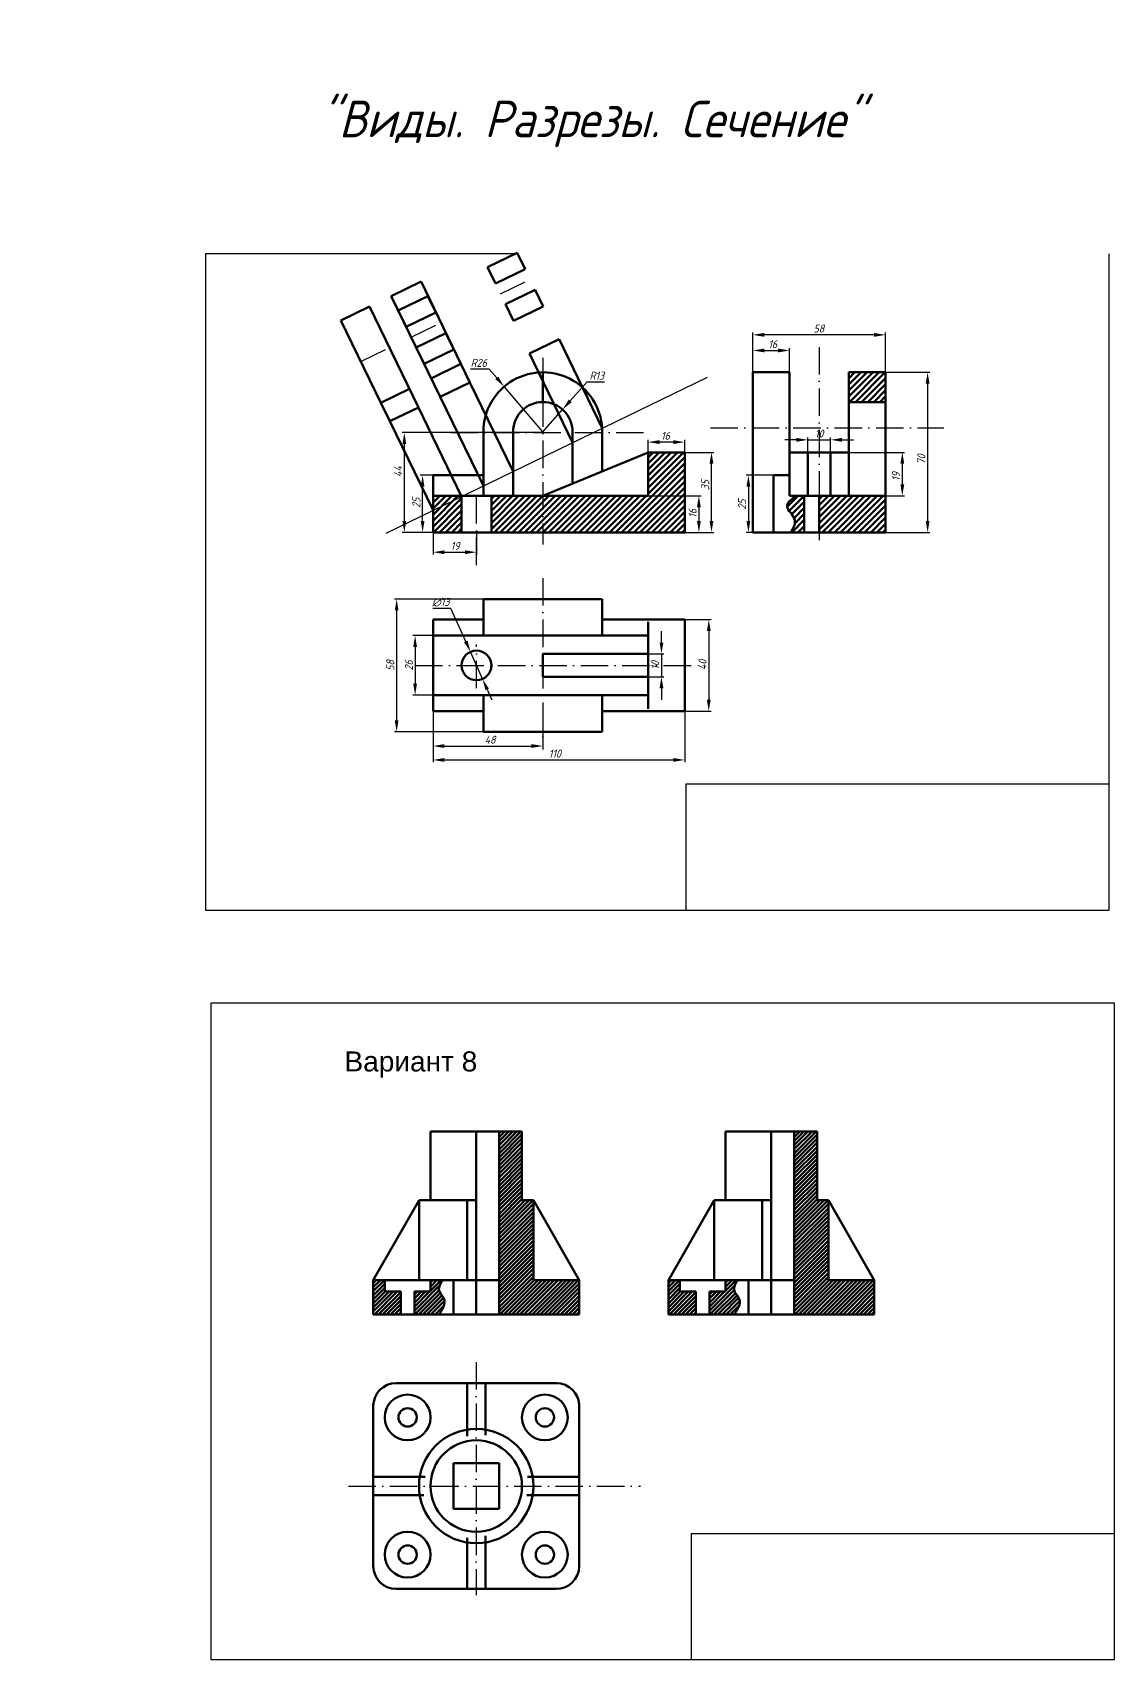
# Model space of a CAD drawing. Header units: millimetres. Extents: x 39 to 2970, y -284 to 427.
# Drawn here: x 2052 to 2524, y -284 to 427 of the extents above; entities that cross this region are included whole.
import ezdxf

# ---------------------------------------------------------------- set-up
doc = ezdxf.new("R2010")
doc.units = ezdxf.units.MM
doc.header["$MEASUREMENT"] = 0
doc.linetypes.add('ACAD_ISO10W100', pattern=[18, 12, -3, 0, -3])
for name, color, linetype, lineweight in [('Осевые', 4, 'ACAD_ISO10W100', 30), ('основной', 7, 'Continuous', 90), ('Основные', 7, 'Continuous', 80), ('Тонкие', 1, 'Continuous', 30)]:
    doc.layers.add(name, color=color, linetype=linetype, lineweight=lineweight)
doc.styles.add('GOST', font='isocpeur.ttf', dxfattribs={"width": 0.9, "oblique": 15})
doc.styles.get("Standard").update_dxf_attribs({"font": 'arial.ttf'})
doc.dimstyles.new('GOST', dxfattribs={"dimtxt": 3.5, "dimasz": 5, "dimexe": 1, "dimexo": 0, "dimgap": 1, "dimtad": 1, "dimtoh": 1, "dimdec": 0, "dimzin": 0, "dimdsep": 46, "dimtxsty": 'GOST', "dimcen": 0, "dimclrd": 256, "dimclre": 256, "dimclrt": 256, "dimadec": 0, "dimazin": 0, "dimtfac": 1, "dimtdec": 0, "dimtmove": 0, "dimatfit": 0, "dimfxl": 1, "dimtolj": 1, "dimtzin": 0, "dimlwd": -1, "dimlwe": -1, "dimarcsym": 0})
pattern_1 = [(45, (66.4964, 0), (-1.3258252, 1.3258252), [])]

# ---------------------------------------------------------------- blocks, each defined once
blk = doc.blocks.new('*D44')
at = {"layer": 'Defpoints', "color": 0, "transparency": 16777216}
for p in [(2222.04, 233.89), (2226.59, 233.89), (2226.59, 208.89)]:
    blk.add_point(p, dxfattribs=at)
at = {"layer": 'Тонкие', "transparency": 16777216}
for p, q in [((2226.59, 233.89), (2221.04, 233.89)), ((2222.04, 213.89), (2222.04, 228.89)), ((2226.59, 208.89), (2221.04, 208.89))]:
    blk.add_line(p, q, dxfattribs=at)
for points in [[(2221.21, 228.89), (2222.87, 228.89), (2222.04, 233.89)], [(2221.21, 213.89), (2222.87, 213.89), (2222.04, 208.89)]]:
    blk.add_solid(points, dxfattribs=at)
at = {"layer": 'Тонкие', "transparency": 16777216, "insert": (2219.29, 221.85), "char_height": 3.5, "attachment_point": 5, "rotation": 90, "style": 'GOST'}
blk.add_mtext('\\A1;25', dxfattribs=at)
blk = doc.blocks.new('*D45')
at = {"layer": 'Defpoints', "color": 0, "transparency": 16777216}
for p in [(2274.59, 252.58), (2214.05, 208.89), (2274.59, 208.89)]:
    blk.add_point(p, dxfattribs=at)
at = {"layer": 'Тонкие', "transparency": 16777216}
for p, q in [((2274.59, 252.58), (2213.05, 252.58)), ((2214.05, 247.58), (2214.05, 213.89)), ((2274.59, 208.89), (2213.05, 208.89))]:
    blk.add_line(p, q, dxfattribs=at)
for points in [[(2213.22, 247.58), (2214.89, 247.58), (2214.05, 252.58)], [(2213.22, 213.89), (2214.89, 213.89), (2214.05, 208.89)]]:
    blk.add_solid(points, dxfattribs=at)
at = {"layer": 'Тонкие', "transparency": 16777216, "insert": (2211.3, 235.47), "char_height": 3.5, "attachment_point": 5, "rotation": 90, "style": 'GOST'}
blk.add_mtext('\\A1;44', dxfattribs=at)
blk = doc.blocks.new('*D46')
at = {"layer": 'Defpoints', "color": 0, "transparency": 16777216}
for p in [(2226.59, 208.89), (2245.59, 208.89), (2245.59, 200.23)]:
    blk.add_point(p, dxfattribs=at)
at = {"layer": 'Тонкие', "transparency": 16777216}
for p, q in [((2226.59, 208.89), (2226.59, 199.23)), ((2245.59, 208.89), (2245.59, 199.23)), ((2231.59, 200.23), (2240.59, 200.23))]:
    blk.add_line(p, q, dxfattribs=at)
for points in [[(2231.59, 201.06), (2231.59, 199.4), (2226.59, 200.23)], [(2240.59, 201.06), (2240.59, 199.4), (2245.59, 200.23)]]:
    blk.add_solid(points, dxfattribs=at)
at = {"layer": 'Тонкие', "transparency": 16777216, "insert": (2236.26, 202.98), "char_height": 3.5, "attachment_point": 5, "style": 'GOST'}
blk.add_mtext('\\A1;19', dxfattribs=at)
blk = doc.blocks.new('*D47')
at = {"layer": 'Defpoints', "color": 0, "transparency": 16777216}
for p in [(2320.59, 224.89), (2320.59, 208.89), (2342.8, 208.89)]:
    blk.add_point(p, dxfattribs=at)
at = {"layer": 'Тонкие', "transparency": 16777216}
for p, q in [((2320.59, 224.89), (2343.8, 224.89)), ((2342.8, 219.89), (2342.8, 213.89)), ((2320.59, 208.89), (2343.8, 208.89))]:
    blk.add_line(p, q, dxfattribs=at)
for points in [[(2341.97, 219.89), (2343.63, 219.89), (2342.8, 224.89)], [(2341.97, 213.89), (2343.63, 213.89), (2342.8, 208.89)]]:
    blk.add_solid(points, dxfattribs=at)
at = {"layer": 'Тонкие', "transparency": 16777216, "insert": (2340.05, 217.17), "char_height": 3.5, "attachment_point": 5, "rotation": 90, "style": 'GOST'}
blk.add_mtext('\\A1;16', dxfattribs=at)
blk = doc.blocks.new('*D48')
at = {"layer": 'Defpoints', "color": 0, "transparency": 16777216}
for p in [(2336.59, 243.89), (2348.32, 243.89), (2336.59, 208.89)]:
    blk.add_point(p, dxfattribs=at)
at = {"layer": 'Тонкие', "transparency": 16777216}
for p, q in [((2336.59, 243.89), (2349.32, 243.89)), ((2348.32, 213.89), (2348.32, 238.89)), ((2336.59, 208.89), (2349.32, 208.89))]:
    blk.add_line(p, q, dxfattribs=at)
for points in [[(2347.49, 238.89), (2349.16, 238.89), (2348.32, 243.89)], [(2347.49, 213.89), (2349.16, 213.89), (2348.32, 208.89)]]:
    blk.add_solid(points, dxfattribs=at)
at = {"layer": 'Тонкие', "transparency": 16777216, "insert": (2345.57, 229.6), "char_height": 3.5, "attachment_point": 5, "rotation": 90, "style": 'GOST'}
blk.add_mtext('\\A1;35', dxfattribs=at)
blk = doc.blocks.new('*D49')
at = {"layer": 'Defpoints', "color": 0, "transparency": 16777216}
for p in [(2320.59, 248.37), (2320.59, 243.89), (2336.59, 243.89)]:
    blk.add_point(p, dxfattribs=at)
at = {"layer": 'Тонкие', "transparency": 16777216}
for p, q in [((2320.59, 243.89), (2320.59, 249.37)), ((2336.59, 243.89), (2336.59, 249.37)), ((2331.59, 248.37), (2325.59, 248.37))]:
    blk.add_line(p, q, dxfattribs=at)
for points in [[(2325.59, 249.2), (2325.59, 247.53), (2320.59, 248.37)], [(2331.59, 249.2), (2331.59, 247.53), (2336.59, 248.37)]]:
    blk.add_solid(points, dxfattribs=at)
at = {"layer": 'Тонкие', "transparency": 16777216, "insert": (2328.17, 251.12), "char_height": 3.5, "attachment_point": 5, "style": 'GOST'}
blk.add_mtext('\\A1;16', dxfattribs=at)
blk = doc.blocks.new('*D50')
at = {"layer": 'Defpoints', "color": 0, "transparency": 16777216}
for p in [(2257.69, 272.66), (2274.59, 252.89)]:
    blk.add_point(p, dxfattribs=at)
at = {"layer": 'Тонкие', "transparency": 16777216}
for p, q in [((2251.19, 280.26), (2242.95, 280.26)), ((2254.44, 276.46), (2251.19, 280.26)), ((2274.59, 252.89), (2257.69, 272.66))]:
    blk.add_line(p, q, dxfattribs=at)
blk.add_solid([(2255.08, 277), (2253.81, 275.91), (2257.69, 272.66)], dxfattribs=at)
at = {"layer": 'Тонкие', "transparency": 16777216, "insert": (2246.57, 283.01), "char_height": 3.5, "attachment_point": 5, "style": 'GOST'}
blk.add_mtext('\\A1;R26', dxfattribs=at)
blk = doc.blocks.new('*D51')
at = {"layer": 'Defpoints', "color": 0, "transparency": 16777216}
for p in [(2283.22, 262.62), (2274.59, 252.89)]:
    blk.add_point(p, dxfattribs=at)
at = {"layer": 'Тонкие', "transparency": 16777216}
for p, q in [((2286.53, 266.36), (2293.91, 274.67)), ((2293.91, 274.67), (2301.51, 274.67)), ((2274.59, 252.89), (2283.22, 262.62))]:
    blk.add_line(p, q, dxfattribs=at)
blk.add_solid([(2285.91, 266.91), (2287.16, 265.81), (2283.22, 262.62)], dxfattribs=at)
at = {"layer": 'Тонкие', "transparency": 16777216, "insert": (2298.21, 277.42), "char_height": 3.5, "attachment_point": 5, "style": 'GOST'}
blk.add_mtext('\\A1;R13', dxfattribs=at)
blk = doc.blocks.new('*D52')
at = {"layer": 'Defpoints', "color": 0, "transparency": 16777216}
for p in [(2242.93, 156.68), (2248.24, 144.82)]:
    blk.add_point(p, dxfattribs=at)
at = {"layer": 'Тонкие', "transparency": 16777216}
for p, q in [((2234.45, 175.64), (2226.52, 175.64)), ((2240.89, 161.25), (2234.45, 175.64)), ((2248.24, 144.82), (2242.93, 156.68)), ((2250.29, 140.25), (2252.33, 135.69))]:
    blk.add_line(p, q, dxfattribs=at)
for points in [[(2241.65, 161.59), (2240.13, 160.91), (2242.93, 156.68)], [(2251.05, 140.59), (2249.53, 139.91), (2248.24, 144.82)]]:
    blk.add_solid(points, dxfattribs=at)
at = {"layer": 'Тонкие', "transparency": 16777216, "insert": (2229.99, 178.39), "char_height": 3.5, "attachment_point": 5, "style": 'GOST'}
blk.add_mtext('\\A1;∅13', dxfattribs=at)
blk = doc.blocks.new('*D53')
at = {"layer": 'Defpoints', "color": 0, "transparency": 16777216}
for p in [(2226.59, 163.75), (2218.77, 137.75), (2226.59, 137.75)]:
    blk.add_point(p, dxfattribs=at)
at = {"layer": 'Тонкие', "transparency": 16777216}
for p, q in [((2226.59, 163.75), (2217.77, 163.75)), ((2218.77, 158.75), (2218.77, 142.75)), ((2226.59, 137.75), (2217.77, 137.75))]:
    blk.add_line(p, q, dxfattribs=at)
for points in [[(2217.93, 158.75), (2219.6, 158.75), (2218.77, 163.75)], [(2217.93, 142.75), (2219.6, 142.75), (2218.77, 137.75)]]:
    blk.add_solid(points, dxfattribs=at)
at = {"layer": 'Тонкие', "transparency": 16777216, "insert": (2216.02, 150.75), "char_height": 3.5, "attachment_point": 5, "rotation": 90, "style": 'GOST'}
blk.add_mtext('\\A1;26', dxfattribs=at)
blk = doc.blocks.new('*D54')
at = {"layer": 'Defpoints', "color": 0, "transparency": 16777216}
for p in [(2249.25, 179.75), (2210.69, 121.75), (2248.59, 121.75)]:
    blk.add_point(p, dxfattribs=at)
at = {"layer": 'Тонкие', "transparency": 16777216}
for p, q in [((2249.25, 179.75), (2209.69, 179.75)), ((2210.69, 174.75), (2210.69, 126.75)), ((2248.59, 121.75), (2209.69, 121.75))]:
    blk.add_line(p, q, dxfattribs=at)
for points in [[(2209.86, 174.75), (2211.52, 174.75), (2210.69, 179.75)], [(2209.86, 126.75), (2211.52, 126.75), (2210.69, 121.75)]]:
    blk.add_solid(points, dxfattribs=at)
at = {"layer": 'Тонкие', "transparency": 16777216, "insert": (2207.94, 150.68), "char_height": 3.5, "attachment_point": 5, "rotation": 90, "style": 'GOST'}
blk.add_mtext('\\A1;58', dxfattribs=at)
blk = doc.blocks.new('*D55')
at = {"layer": 'Defpoints', "color": 0, "transparency": 16777216}
for p in [(2226.59, 130.75), (2274.59, 130.75), (2274.59, 115.48)]:
    blk.add_point(p, dxfattribs=at)
at = {"layer": 'Тонкие', "transparency": 16777216}
for p, q in [((2226.59, 130.75), (2226.59, 114.48)), ((2274.59, 130.75), (2274.59, 114.48)), ((2231.59, 115.48), (2269.59, 115.48))]:
    blk.add_line(p, q, dxfattribs=at)
for points in [[(2231.59, 116.31), (2231.59, 114.64), (2226.59, 115.48)], [(2269.59, 116.31), (2269.59, 114.64), (2274.59, 115.48)]]:
    blk.add_solid(points, dxfattribs=at)
at = {"layer": 'Тонкие', "transparency": 16777216, "insert": (2251.54, 118.23), "char_height": 3.5, "attachment_point": 5, "style": 'GOST'}
blk.add_mtext('\\A1;48', dxfattribs=at)
blk = doc.blocks.new('*D56')
at = {"layer": 'Defpoints', "color": 0, "transparency": 16777216}
for p in [(2226.59, 137.75), (2336.59, 137.75), (2336.59, 109.39)]:
    blk.add_point(p, dxfattribs=at)
at = {"layer": 'Тонкие', "transparency": 16777216}
for p, q in [((2226.59, 137.75), (2226.59, 108.39)), ((2336.59, 137.75), (2336.59, 108.39)), ((2231.59, 109.39), (2331.59, 109.39))]:
    blk.add_line(p, q, dxfattribs=at)
for points in [[(2231.59, 110.23), (2231.59, 108.56), (2226.59, 109.39)], [(2331.59, 110.23), (2331.59, 108.56), (2336.59, 109.39)]]:
    blk.add_solid(points, dxfattribs=at)
at = {"layer": 'Тонкие', "transparency": 16777216, "insert": (2279.84, 112.14), "char_height": 3.5, "attachment_point": 5, "style": 'GOST'}
blk.add_mtext('\\A1;110', dxfattribs=at)
blk = doc.blocks.new('*D57')
at = {"layer": 'Defpoints', "color": 0, "transparency": 16777216}
for p in [(2320.59, 155.75), (2320.59, 145.75), (2326.45, 145.75)]:
    blk.add_point(p, dxfattribs=at)
at = {"layer": 'Тонкие', "transparency": 16777216}
for p, q in [((2326.45, 160.75), (2326.45, 165.75)), ((2320.59, 155.75), (2327.45, 155.75)), ((2326.45, 155.75), (2326.45, 145.75)), ((2320.59, 145.75), (2327.45, 145.75)), ((2326.45, 140.75), (2326.45, 135.75))]:
    blk.add_line(p, q, dxfattribs=at)
for points in [[(2325.62, 160.75), (2327.29, 160.75), (2326.45, 155.75)], [(2325.62, 140.75), (2327.29, 140.75), (2326.45, 145.75)]]:
    blk.add_solid(points, dxfattribs=at)
at = {"layer": 'Тонкие', "transparency": 16777216, "insert": (2323.7, 150.75), "char_height": 3.5, "attachment_point": 5, "rotation": 90, "style": 'GOST'}
blk.add_mtext('\\A1;10', dxfattribs=at)
blk = doc.blocks.new('*D58')
at = {"layer": 'Defpoints', "color": 0, "transparency": 16777216}
for p in [(2336.59, 170.75), (2336.59, 130.75), (2347.12, 130.75)]:
    blk.add_point(p, dxfattribs=at)
at = {"layer": 'Тонкие', "transparency": 16777216}
for p, q in [((2336.59, 170.75), (2348.12, 170.75)), ((2347.12, 165.75), (2347.12, 135.75)), ((2336.59, 130.75), (2348.12, 130.75))]:
    blk.add_line(p, q, dxfattribs=at)
for points in [[(2346.29, 165.75), (2347.96, 165.75), (2347.12, 170.75)], [(2346.29, 135.75), (2347.96, 135.75), (2347.12, 130.75)]]:
    blk.add_solid(points, dxfattribs=at)
at = {"layer": 'Тонкие', "transparency": 16777216, "insert": (2344.37, 150.97), "char_height": 3.5, "attachment_point": 5, "rotation": 90, "style": 'GOST'}
blk.add_mtext('\\A1;40', dxfattribs=at)
blk = doc.blocks.new('*D59')
at = {"layer": 'Defpoints', "color": 0, "transparency": 16777216}
for p in [(2382.39, 288.44), (2366.39, 278.89), (2382.39, 278.89)]:
    blk.add_point(p, dxfattribs=at)
at = {"layer": 'Тонкие', "transparency": 16777216}
for p, q in [((2366.39, 278.89), (2366.39, 289.44)), ((2371.39, 288.44), (2377.39, 288.44)), ((2382.39, 278.89), (2382.39, 289.44))]:
    blk.add_line(p, q, dxfattribs=at)
for points in [[(2371.39, 289.28), (2371.39, 287.61), (2366.39, 288.44)], [(2377.39, 289.28), (2377.39, 287.61), (2382.39, 288.44)]]:
    blk.add_solid(points, dxfattribs=at)
at = {"layer": 'Тонкие', "transparency": 16777216, "insert": (2375.08, 291.19), "char_height": 3.5, "attachment_point": 5, "style": 'GOST'}
blk.add_mtext('\\A1;16', dxfattribs=at)
blk = doc.blocks.new('*D60')
at = {"layer": 'Defpoints', "color": 0, "transparency": 16777216}
for p in [(2408.39, 243.89), (2408.39, 224.89), (2431.73, 224.89)]:
    blk.add_point(p, dxfattribs=at)
at = {"layer": 'Тонкие', "transparency": 16777216}
for p, q in [((2408.39, 243.89), (2432.73, 243.89)), ((2431.73, 238.89), (2431.73, 229.89)), ((2408.39, 224.89), (2432.73, 224.89))]:
    blk.add_line(p, q, dxfattribs=at)
for points in [[(2430.9, 238.89), (2432.57, 238.89), (2431.73, 243.89)], [(2430.9, 229.89), (2432.57, 229.89), (2431.73, 224.89)]]:
    blk.add_solid(points, dxfattribs=at)
at = {"layer": 'Тонкие', "transparency": 16777216, "insert": (2428.98, 233.31), "char_height": 3.5, "attachment_point": 5, "rotation": 90, "style": 'GOST'}
blk.add_mtext('\\A1;19', dxfattribs=at)
blk = doc.blocks.new('*D61')
at = {"layer": 'Defpoints', "color": 0, "transparency": 16777216}
for p in [(2400.39, 249.36), (2390.39, 243.89), (2400.39, 243.89)]:
    blk.add_point(p, dxfattribs=at)
at = {"layer": 'Тонкие', "transparency": 16777216}
for p, q in [((2385.39, 249.36), (2380.39, 249.36)), ((2390.39, 243.89), (2390.39, 250.36)), ((2390.39, 249.36), (2400.39, 249.36)), ((2400.39, 243.89), (2400.39, 250.36)), ((2405.39, 249.36), (2410.39, 249.36))]:
    blk.add_line(p, q, dxfattribs=at)
for points in [[(2385.39, 250.2), (2385.39, 248.53), (2390.39, 249.36)], [(2405.39, 250.2), (2405.39, 248.53), (2400.39, 249.36)]]:
    blk.add_solid(points, dxfattribs=at)
at = {"layer": 'Тонкие', "transparency": 16777216, "insert": (2395.39, 252.11), "char_height": 3.5, "attachment_point": 5, "style": 'GOST'}
blk.add_mtext('\\A1;10', dxfattribs=at)
blk = doc.blocks.new('*D62')
at = {"layer": 'Defpoints', "color": 0, "transparency": 16777216}
for p in [(2375.39, 233.89), (2364.44, 208.89), (2375.39, 208.89)]:
    blk.add_point(p, dxfattribs=at)
at = {"layer": 'Тонкие', "transparency": 16777216}
for p, q in [((2375.39, 233.89), (2363.44, 233.89)), ((2364.44, 228.89), (2364.44, 213.89)), ((2375.39, 208.89), (2363.44, 208.89))]:
    blk.add_line(p, q, dxfattribs=at)
for points in [[(2363.61, 228.89), (2365.28, 228.89), (2364.44, 233.89)], [(2363.61, 213.89), (2365.28, 213.89), (2364.44, 208.89)]]:
    blk.add_solid(points, dxfattribs=at)
at = {"layer": 'Тонкие', "transparency": 16777216, "insert": (2361.69, 221.1), "char_height": 3.5, "attachment_point": 5, "rotation": 90, "style": 'GOST'}
blk.add_mtext('\\A1;25', dxfattribs=at)
blk = doc.blocks.new('*D63')
at = {"layer": 'Defpoints', "color": 0, "transparency": 16777216}
for p in [(2424.39, 278.89), (2424.39, 208.89), (2442.79, 208.89)]:
    blk.add_point(p, dxfattribs=at)
at = {"layer": 'Тонкие', "transparency": 16777216}
for p, q in [((2424.39, 278.89), (2443.79, 278.89)), ((2442.79, 273.89), (2442.79, 213.89)), ((2424.39, 208.89), (2443.79, 208.89))]:
    blk.add_line(p, q, dxfattribs=at)
for points in [[(2441.96, 273.89), (2443.63, 273.89), (2442.79, 278.89)], [(2441.96, 213.89), (2443.63, 213.89), (2442.79, 208.89)]]:
    blk.add_solid(points, dxfattribs=at)
at = {"layer": 'Тонкие', "transparency": 16777216, "insert": (2440.04, 240.8), "char_height": 3.5, "attachment_point": 5, "rotation": 90, "style": 'GOST'}
blk.add_mtext('\\A1;70', dxfattribs=at)
blk = doc.blocks.new('*D64')
at = {"layer": 'Defpoints', "color": 0, "transparency": 16777216}
for p in [(2366.39, 295.28), (2366.39, 278.89), (2424.39, 278.89)]:
    blk.add_point(p, dxfattribs=at)
at = {"layer": 'Тонкие', "transparency": 16777216}
for p, q in [((2366.39, 278.89), (2366.39, 296.28)), ((2419.39, 295.28), (2371.39, 295.28)), ((2424.39, 278.89), (2424.39, 296.28))]:
    blk.add_line(p, q, dxfattribs=at)
for points in [[(2371.39, 296.11), (2371.39, 294.44), (2366.39, 295.28)], [(2419.39, 296.11), (2419.39, 294.44), (2424.39, 295.28)]]:
    blk.add_solid(points, dxfattribs=at)
at = {"layer": 'Тонкие', "transparency": 16777216, "insert": (2395.27, 298.03), "char_height": 3.5, "attachment_point": 5, "style": 'GOST'}
blk.add_mtext('\\A1;58', dxfattribs=at)

msp = doc.modelspace()

# ---------------------------------------------------------------- hatches: boundary and pattern name
at = {"layer": 'основной', "transparency": 33554687}
h = msp.add_hatch(dxfattribs=at)
h.set_pattern_fill('ANSI31', color=5, scale=15)
h.set_pattern_definition(pattern_1)
h.paths.add_polyline_path([(2424.39, 224.89), (2395.39, 224.89), (2395.39, 208.89), (2415.39, 208.89), (2424.39, 208.89)])
h.paths.add_polyline_path([(2424.39, 278.89), (2408.39, 278.89), (2408.39, 265.89), (2424.39, 265.89)])
h = msp.add_hatch(dxfattribs=at)
h.set_pattern_fill('ANSI31', color=5, scale=15)
h.paths.add_polyline_path([(2239.09, 224.63), (2226.59, 218.57), (2226.59, 208.89), (2239.09, 208.89)])
h.paths.add_polyline_path([(2239.09, 224.63), (2239.09, 224.89), (2226.59, 224.89), (2226.59, 218.57)])
h.paths.add_polyline_path([(2274.59, 224.89), (2252.09, 224.89), (2252.09, 208.89), (2274.59, 208.89)])
h.paths.add_polyline_path([(2336.59, 243.89), (2320.59, 243.89), (2320.59, 224.89), (2287.59, 224.89), (2274.59, 224.89), (2274.59, 208.89), (2336.59, 208.89)])
h = msp.add_hatch(dxfattribs=at)
h.set_pattern_fill('ANSI31', color=5, scale=15)
h.set_pattern_definition(pattern_1)
edge = h.paths.add_edge_path()
edge.add_spline(control_points=[(2385.19, 224.89), (2383.23, 223.4), (2379.1, 220.25), (2386.43, 214.9), (2384.12, 210.82), (2383.02, 208.89)], knot_values=[0, 0, 0, 0, 5.978277, 12.607958, 18.515481, 18.515481, 18.515481, 18.515481], degree=3, periodic=0)
edge.add_line((2383.02, 208.89), (2388.89, 208.89))
edge.add_line((2388.89, 208.89), (2388.89, 224.89))
edge.add_line((2388.89, 224.89), (2385.19, 224.89))
at = {"layer": 'Основные', "transparency": 33554687}
h = msp.add_hatch(dxfattribs=at)
h.set_pattern_fill('ANSI31', color=256, scale=10)
h.set_pattern_definition([(45, (74.758, 8.7807), (-0.8838835, 0.8838835), [])])
h.paths.add_polyline_path([(2255.48, -118.08), (2255.48, -133.08), (2290.48, -133.08), (2290.48, -118.08), (2270.48, -118.08), (2270.48, -83.08), (2265.48, -83.08), (2265.48, -53.08), (2255.48, -53.08)])
edge = h.paths.add_edge_path()
edge.add_line((2218.48, -133.08), (2229.25, -133.08))
edge.add_spline(control_points=[(2229.25, -133.08), (2230.74, -130.78), (2233.23, -126.95), (2227.95, -122.41), (2229.91, -119.5), (2230.88, -118.08)], knot_values=[0, 0, 0, 0, 7.050853, 11.742992, 16.276265, 16.276265, 16.276265, 16.276265], degree=3, periodic=0)
edge.add_line((2230.88, -118.08), (2225.48, -118.08))
edge.add_line((2225.48, -118.08), (2225.48, -123.08))
edge.add_line((2225.48, -123.08), (2218.48, -123.08))
edge.add_line((2218.48, -123.08), (2218.48, -133.08))
h.paths.add_polyline_path([(2212.48, -123.08), (2205.48, -123.08), (2205.48, -118.08), (2200.48, -118.08), (2200.48, -133.08), (2212.48, -133.08)])
h = msp.add_hatch(dxfattribs=at)
h.set_pattern_fill('ANSI31', color=256, scale=10)
h.set_pattern_definition([(45, (203.7452, 8.7807), (-0.8838835, 0.8838835), [])])
h.paths.add_polyline_path([(2384.47, -118.08), (2384.47, -133.08), (2419.47, -133.08), (2419.47, -118.08), (2399.47, -118.08), (2399.47, -83.08), (2394.47, -83.08), (2394.47, -53.08), (2384.47, -53.08)])
edge = h.paths.add_edge_path()
edge.add_line((2347.47, -133.08), (2358.24, -133.08))
edge.add_spline(control_points=[(2358.24, -133.08), (2359.73, -130.78), (2362.22, -126.95), (2356.94, -122.41), (2358.9, -119.5), (2359.86, -118.08)], knot_values=[0, 0, 0, 0, 7.050853, 11.742992, 16.276265, 16.276265, 16.276265, 16.276265], degree=3, periodic=0)
edge.add_line((2359.86, -118.08), (2354.47, -118.08))
edge.add_line((2354.47, -118.08), (2354.47, -123.08))
edge.add_line((2354.47, -123.08), (2347.47, -123.08))
edge.add_line((2347.47, -123.08), (2347.47, -133.08))
h.paths.add_polyline_path([(2341.47, -123.08), (2334.47, -123.08), (2334.47, -118.08), (2329.47, -118.08), (2329.47, -133.08), (2341.47, -133.08)])

# ---------------------------------------------------------------- linework, layer by layer
at = {"layer": 'Defpoints'}
for p, q in [((2127.16, 330.76), (2127.16, 43.76)), ((2263.54, 330.76), (2127.16, 330.76)), ((2522.16, 43.76), (2522.16, 330.76)), ((2206.05, 208.62), (2346.55, 276.71)), ((2522.16, 98.76), (2337.16, 98.76)), ((2337.16, 98.76), (2337.16, 43.76)), ((2127.16, 43.76), (2522.16, 43.76)), ((2129.45, 3.08), (2129.45, -283.92)), ((2524.45, 3.08), (2129.45, 3.08)), ((2524.45, -283.92), (2524.45, 3.08)), ((2524.45, -228.92), (2339.45, -228.92)), ((2339.45, -228.92), (2339.45, -283.92)), ((2129.45, -283.92), (2524.45, -283.92))]:
    msp.add_line(p, q, dxfattribs=at)
at = {"layer": 'Осевые'}
for p, q in [((2256.07, 313.16), (2269.03, 319.44)), ((2217.07, 294.26), (2230.07, 300.56)), ((2217.07, 294.26), (2230.03, 300.54)), ((2195.07, 283.59), (2207.57, 289.65)), ((2274.59, 285.21), (2274.59, 203.56)), ((2395.39, 289.95), (2395.39, 204.81)), ((2234.24, 252.58), (2319.59, 252.58)), ((2347.85, 254.58), (2449.89, 254.58)), ((2245.59, 194.62), (2245.59, 229.39)), ((2274.59, 188.88), (2274.59, 113.93)), ((2245.59, 140.8), (2245.59, 159.84)), ((2218.77, 150.75), (2343.58, 150.75)), ((2239.09, 150.75), (2245.59, 150.75)), ((2245.48, -153.87), (2245.48, -255.83)), ((2189.64, -208.08), (2317.34, -208.08))]:
    msp.add_line(p, q, dxfattribs=at)
at = {"layer": 'основной'}
for p, q in [((2263.36, 331.14), (2250.4, 324.86)), ((2266.85, 323.94), (2263.36, 331.14)), ((2253.89, 317.66), (2250.4, 324.86)), ((2253.89, 317.66), (2266.85, 323.94)), ((2221.35, 318.56), (2208.35, 312.26)), ((2242.72, 274.46), (2221.35, 318.56)), ((2258.25, 308.66), (2271.21, 314.94)), ((2271.21, 314.94), (2274.7, 307.74)), ((2198.85, 307.65), (2186.35, 301.59)), ((2220.22, 263.56), (2198.85, 307.65)), ((2229.72, 268.16), (2208.35, 312.26)), ((2224.36, 312.24), (2211.4, 305.96)), ((2214.89, 298.76), (2211.4, 305.96)), ((2227.85, 305.04), (2224.36, 312.24)), ((2258.25, 308.66), (2261.74, 301.46)), ((2274.7, 307.74), (2261.74, 301.46)), ((2203.8, 265.6), (2186.35, 301.59)), ((2214.89, 298.76), (2227.85, 305.04)), ((2219.25, 289.76), (2232.21, 296.04)), ((2232.21, 296.04), (2235.7, 288.84)), ((2268.72, 287.06), (2281.68, 293.34)), ((2281.68, 293.34), (2300.54, 254.41)), ((2219.25, 289.76), (2222.74, 282.56)), ((2235.7, 288.84), (2222.74, 282.56)), ((2268.72, 287.06), (2287.59, 248.14)), ((2225.8, 276.26), (2238.8, 282.56)), ((2366.39, 208.89), (2366.39, 278.89)), ((2382.39, 278.89), (2366.39, 278.89)), ((2382.39, 233.89), (2382.39, 278.89)), ((2408.39, 233.89), (2408.39, 278.89)), ((2408.39, 278.89), (2424.39, 278.89)), ((2424.39, 208.89), (2424.39, 278.89)), ((2203.8, 265.6), (2216.3, 271.66)), ((2229.72, 268.16), (2242.72, 274.46)), ((2242.72, 274.46), (2261.59, 235.53)), ((2207.72, 257.5), (2203.8, 265.6)), ((2207.72, 257.5), (2220.22, 263.56)), ((2239.09, 224.63), (2220.22, 263.56)), ((2229.72, 268.16), (2248.59, 229.23)), ((2408.39, 265.89), (2424.39, 265.89)), ((2207.72, 257.5), (2226.59, 218.57)), ((2248.59, 224.89), (2248.59, 252.89)), ((2261.59, 224.89), (2261.59, 252.89)), ((2287.59, 252.89), (2287.59, 230.26)), ((2300.59, 235.63), (2300.59, 252.89)), ((2320.59, 243.89), (2274.59, 224.89)), ((2336.59, 243.89), (2320.59, 243.89)), ((2336.59, 208.89), (2336.59, 243.89)), ((2382.39, 243.89), (2408.39, 243.89)), ((2382.39, 243.89), (2390.39, 243.89)), ((2390.39, 243.89), (2390.39, 224.89)), ((2408.39, 243.89), (2400.39, 243.89)), ((2400.39, 243.89), (2400.39, 224.89)), ((2226.59, 224.89), (2226.59, 233.89)), ((2226.59, 233.89), (2248.59, 233.89)), ((2382.39, 233.89), (2375.39, 233.89)), ((2375.39, 233.89), (2375.39, 208.89)), ((2382.39, 224.89), (2382.39, 233.89)), ((2408.39, 233.89), (2408.39, 224.89)), ((2226.59, 208.89), (2226.59, 224.89)), ((2287.59, 224.89), (2226.59, 224.89)), ((2239.09, 224.89), (2239.09, 208.89)), ((2252.09, 224.89), (2252.09, 208.89)), ((2424.39, 224.89), (2382.39, 224.89)), ((2395.39, 224.89), (2388.89, 224.89)), ((2388.89, 224.89), (2388.89, 208.89)), ((2395.39, 224.89), (2395.39, 208.89)), ((2226.59, 208.89), (2336.59, 208.89)), ((2375.39, 208.89), (2366.39, 208.89)), ((2375.39, 208.89), (2415.39, 208.89)), ((2415.39, 208.89), (2424.39, 208.89)), ((2300.59, 179.75), (2248.59, 179.75)), ((2248.59, 179.75), (2248.59, 163.75)), ((2300.59, 163.75), (2300.59, 179.75)), ((2226.59, 170.75), (2248.59, 170.75)), ((2226.59, 130.75), (2226.59, 170.75)), ((2300.59, 170.75), (2336.59, 170.75)), ((2336.59, 170.75), (2336.59, 130.75)), ((2226.59, 163.75), (2320.59, 163.75)), ((2248.59, 163.75), (2300.59, 163.75)), ((2320.59, 163.75), (2320.59, 169.75)), ((2320.59, 169.75), (2320.59, 131.75)), ((2320.59, 169.75), (2320.59, 155.75)), ((2320.59, 155.75), (2274.59, 155.75)), ((2274.59, 155.75), (2274.59, 145.75)), ((2274.59, 145.75), (2320.59, 145.75)), ((2320.59, 137.75), (2226.59, 137.75)), ((2248.59, 137.75), (2248.59, 121.75)), ((2300.59, 121.75), (2300.59, 137.75)), ((2320.59, 131.75), (2320.59, 137.75)), ((2248.59, 130.75), (2226.59, 130.75)), ((2336.59, 130.75), (2300.59, 130.75)), ((2248.59, 121.75), (2300.59, 121.75))]:
    msp.add_line(p, q, dxfattribs=at)
msp.add_circle((2245.59, 150.75), 6.5, dxfattribs=at)
for radius, start in [(26, 359.2987), (13, 0)]:
    msp.add_arc((2274.59, 252.89), radius, start, 180, dxfattribs=at)
msp.add_spline([(2385.19, 224.89), (2381.37, 220.3), (2384.68, 214.56), (2383.02, 208.89)], degree=3, dxfattribs=at)
at = {"layer": 'Основные'}
for p, q in [((2274.59, 278.89), (2274.59, 265.89)), ((2320.59, 243.89), (2320.59, 224.89)), ((2320.59, 224.89), (2287.59, 224.89)), ((2225.48, -83.08), (2225.48, -53.08)), ((2225.48, -53.08), (2265.48, -53.08)), ((2225.48, -53.08), (2245.48, -53.08)), ((2245.48, -53.08), (2245.48, -133.08)), ((2245.48, -53.08), (2255.48, -53.08)), ((2255.48, -53.08), (2255.48, -118.08)), ((2265.48, -53.08), (2265.48, -83.08)), ((2354.47, -83.08), (2354.47, -53.08)), ((2354.47, -53.08), (2394.47, -53.08)), ((2354.47, -53.08), (2374.47, -53.08)), ((2374.47, -53.08), (2374.47, -133.08)), ((2374.47, -53.08), (2384.47, -53.08)), ((2384.47, -53.08), (2384.47, -118.08)), ((2394.47, -53.08), (2394.47, -83.08)), ((2220.48, -83.08), (2200.48, -118.08)), ((2220.48, -118.08), (2220.48, -83.08)), ((2220.48, -83.08), (2225.48, -83.08)), ((2220.48, -83.08), (2225.48, -83.08)), ((2225.48, -83.08), (2220.48, -83.08)), ((2225.48, -83.08), (2245.48, -83.08)), ((2241.48, -83.08), (2241.48, -118.08)), ((2265.48, -83.08), (2270.48, -83.08)), ((2270.48, -83.08), (2270.48, -118.08)), ((2270.48, -83.08), (2290.48, -118.08)), ((2349.47, -83.08), (2329.47, -118.08)), ((2349.47, -118.08), (2349.47, -83.08)), ((2349.47, -83.08), (2354.47, -83.08)), ((2354.47, -83.08), (2374.47, -83.08)), ((2370.47, -83.08), (2370.47, -118.08)), ((2394.47, -83.08), (2399.47, -83.08)), ((2399.47, -83.08), (2399.47, -118.08)), ((2399.47, -83.08), (2419.47, -118.08)), ((2255.48, -118.08), (2200.48, -118.08)), ((2200.48, -118.08), (2200.48, -133.08)), ((2200.48, -118.08), (2205.48, -118.08)), ((2200.48, -118.08), (2205.48, -118.08)), ((2205.48, -118.08), (2205.48, -123.08)), ((2225.48, -123.08), (2225.48, -118.08)), ((2235.48, -118.08), (2235.48, -133.08)), ((2255.48, -118.08), (2255.48, -133.08)), ((2290.48, -118.08), (2270.48, -118.08)), ((2290.48, -133.08), (2290.48, -118.08)), ((2384.47, -118.08), (2329.47, -118.08)), ((2329.47, -118.08), (2329.47, -133.08)), ((2329.47, -118.08), (2334.47, -118.08)), ((2329.47, -118.08), (2334.47, -118.08)), ((2334.47, -118.08), (2334.47, -123.08)), ((2354.47, -123.08), (2354.47, -118.08)), ((2364.47, -118.08), (2364.47, -133.08)), ((2384.47, -118.08), (2384.47, -133.08)), ((2419.47, -118.08), (2399.47, -118.08)), ((2419.47, -133.08), (2419.47, -118.08)), ((2205.48, -123.08), (2212.48, -123.08)), ((2212.48, -123.08), (2212.48, -133.08)), ((2225.48, -123.08), (2218.48, -123.08)), ((2218.48, -123.08), (2218.48, -133.08)), ((2334.47, -123.08), (2341.47, -123.08)), ((2341.47, -123.08), (2341.47, -133.08)), ((2354.47, -123.08), (2347.47, -123.08)), ((2347.47, -123.08), (2347.47, -133.08)), ((2200.48, -133.08), (2290.48, -133.08)), ((2329.47, -133.08), (2419.47, -133.08)), ((2280.92, -163.08), (2210.48, -163.08)), ((2210.48, -163.08), (2240.48, -163.08)), ((2245.48, -163.08), (2241.48, -163.08)), ((2241.48, -163.08), (2241.48, -186.3)), ((2245.48, -163.08), (2249.48, -163.08)), ((2249.48, -163.08), (2249.48, -185.83)), ((2200.48, -172.12), (2200.48, -243.08)), ((2290.48, -243.08), (2290.48, -171.89)), ((2290.48, -173.08), (2290.48, -178.08)), ((2290.48, -173.08), (2290.48, -178.08)), ((2255.48, -198.08), (2235.48, -198.08)), ((2235.48, -198.08), (2235.48, -218.08)), ((2255.48, -208.08), (2255.48, -198.08)), ((2223.15, -204.08), (2200.48, -204.08)), ((2290.48, -204.08), (2267.87, -204.08)), ((2290.48, -208.08), (2290.48, -204.08)), ((2222.63, -212.08), (2200.48, -212.08)), ((2255.48, -218.08), (2255.48, -208.08)), ((2290.48, -212.08), (2267.59, -212.08)), ((2290.48, -208.08), (2290.48, -212.08)), ((2235.48, -218.08), (2255.48, -218.08)), ((2241.48, -230.68), (2241.48, -253.08)), ((2249.48, -229.86), (2249.48, -253.08)), ((2210.48, -253.08), (2280.48, -253.08))]:
    msp.add_line(p, q, dxfattribs=at)
for centre, radius in [((2215.48, -178.08), 10), ((2275.48, -178.08), 10), ((2215.48, -178.08), 4), ((2275.48, -178.08), 4), ((2245.48, -208.08), 25), ((2245.48, -208.08), 20), ((2215.48, -238.08), 10), ((2215.48, -238.08), 4), ((2275.48, -238.08), 10), ((2275.48, -238.08), 4)]:
    msp.add_circle(centre, radius, dxfattribs=at)
for centre, start, end in [((2210.48, -173.08), 90, 180), ((2280.48, -173.08), 0, 90), ((2210.48, -243.08), 180, 270), ((2280.48, -243.08), 270, 0)]:
    msp.add_arc(centre, 10, start, end, dxfattribs=at)
for points in [[(2230.88, -118.08), (2229.18, -122.28), (2231.46, -126.38), (2229.25, -133.08)], [(2359.86, -118.08), (2358.17, -122.28), (2360.45, -126.38), (2358.24, -133.08)]]:
    msp.add_spline(points, degree=3, dxfattribs=at)

# ---------------------------------------------------------------- texts
at = {"layer": 'Defpoints', "insert": (1137.18, 424.35), "char_height": 16, "width": 1384.9779, "attachment_point": 1, "style": 'GOST'}
msp.add_mtext('\\pxqc,t42;Задание №2 "Проекционное черчение"\\P\\pq*,t6,36,65;^I"Диметрия"^I"Изометрия"^I"Виды. Разрезы. Сечение"', dxfattribs=at)
at = {"layer": 'Основные', "insert": (2187.9, -18.04), "char_height": 8.769, "attachment_point": 1}
msp.add_mtext_dynamic_manual_height_columns('Вариант 8', width=171.1571, gutter_width=43.85, heights=[0], dxfattribs=at)

# ---------------------------------------------------------------- dimensions: what is measured, and where the dimension line sits
at = {"layer": 'Тонкие'}
for base, p1, p2, picture, middle in [((2366.39, 295.28), (2424.39, 278.89), (2366.39, 278.89), '*D64', (2395.27, 295.28)), ((2382.39, 288.44), (2366.39, 278.89), (2382.39, 278.89), '*D59', (2375.08, 288.44)), ((2320.59, 248.37), (2336.59, 243.89), (2320.59, 243.89), '*D49', (2328.17, 248.37)), ((2400.39, 249.36), (2390.39, 243.89), (2400.39, 243.89), '*D61', (2395.39, 249.36)), ((2245.59, 200.23), (2226.59, 208.89), (2245.59, 208.89), '*D46', (2236.26, 200.23)), ((2336.59, 109.39), (2226.59, 137.75), (2336.59, 137.75), '*D56', (2279.84, 109.39)), ((2274.59, 115.48), (2226.59, 130.75), (2274.59, 130.75), '*D55', (2251.54, 115.48))]:
    dim = msp.add_linear_dim(base=base, p1=p1, p2=p2, dimstyle='GOST', dxfattribs=at)
    dim.commit()
    dim.dimension.update_dxf_attribs({"geometry": picture, "text_midpoint": middle, "dimtype": 160})
for mpoint, picture, middle in [((2257.69, 272.66), '*D50', (2246.57, 280.26)), ((2283.22, 262.62), '*D51', (2298.21, 274.67))]:
    dim = msp.add_radius_dim(center=(2274.59, 252.89), mpoint=mpoint, dimstyle='GOST', dxfattribs=at)
    dim.commit()
    dim.dimension.update_dxf_attribs({"geometry": picture, "text_midpoint": middle, "dimtype": 164})
for base, p1, p2, picture, middle in [((2442.79, 208.89), (2424.39, 278.89), (2424.39, 208.89), '*D63', (2442.79, 240.8)), ((2214.05, 208.89), (2274.59, 252.58), (2274.59, 208.89), '*D45', (2214.05, 235.47)), ((2348.32, 243.89), (2336.59, 208.89), (2336.59, 243.89), '*D48', (2348.32, 229.6)), ((2431.73, 224.89), (2408.39, 243.89), (2408.39, 224.89), '*D60', (2431.73, 233.31)), ((2222.04, 233.89), (2226.59, 208.89), (2226.59, 233.89), '*D44', (2222.04, 221.85)), ((2364.44, 208.89), (2375.39, 233.89), (2375.39, 208.89), '*D62', (2364.44, 221.1)), ((2342.8, 208.89), (2320.59, 224.89), (2320.59, 208.89), '*D47', (2342.8, 217.17)), ((2210.69, 121.75), (2249.25, 179.75), (2248.59, 121.75), '*D54', (2210.69, 150.68)), ((2347.12, 130.75), (2336.59, 170.75), (2336.59, 130.75), '*D58', (2347.12, 150.97)), ((2218.77, 137.75), (2226.59, 163.75), (2226.59, 137.75), '*D53', (2218.77, 150.75)), ((2326.45, 145.75), (2320.59, 155.75), (2320.59, 145.75), '*D57', (2326.45, 150.75))]:
    dim = msp.add_linear_dim(base=base, p1=p1, p2=p2, angle=90, dimstyle='GOST', dxfattribs=at)
    dim.commit()
    dim.dimension.update_dxf_attribs({"geometry": picture, "text_midpoint": middle, "dimtype": 160})
dim = msp.add_diameter_dim_2p(p1=(2248.24, 144.82), p2=(2242.93, 156.68), dimstyle='GOST', dxfattribs=at)
dim.commit()
dim.dimension.update_dxf_attribs({"geometry": '*D52', "text_midpoint": (2229.99, 175.64), "dimtype": 163})

doc.saveas('drawing.dxf')
